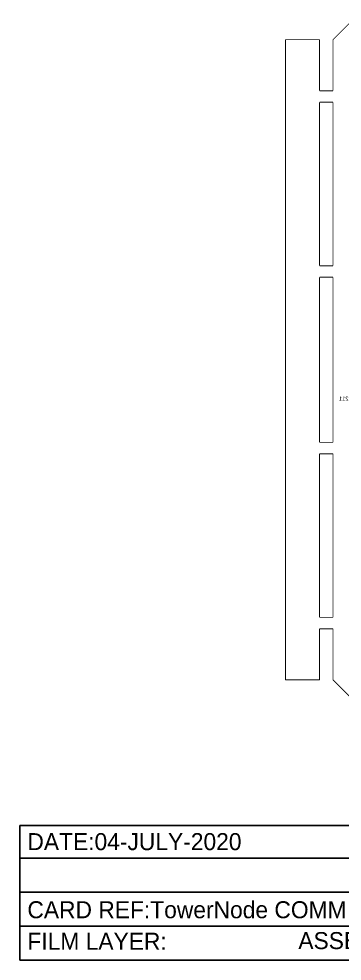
# Model space of a CAD drawing. Extents: x -47 to 97, y -39 to 102.
# Drawn here: x -46.8 to 1.4, y -38.9 to 101.7 of the extents above; entities that cross this region are included whole.
import ezdxf
from ezdxf.enums import TextEntityAlignment as Align

# ---------------------------------------------------------------- set-up
doc = ezdxf.new("R2010")
doc.units = 0
for name, color, linetype in [('BG_OUTLINE', 254, 'CONTINUOUS'), ('DF_FILM_LABEL_OUTLINE', 85, 'CONTINUOUS'), ('PG_ASSEMBLY_BOTTOM', 96, 'CONTINUOUS'), ('RD_ASSEMBLY_BOTTOM', 142, 'CONTINUOUS')]:
    doc.layers.add(name, color=color, linetype=linetype)

msp = doc.modelspace()

# ---------------------------------------------------------------- linework, layer by layer
at = {"layer": 'BG_OUTLINE', "const_width": 0.127}
for points in [[(0, 98.552), (3.048, 101.6)], [(-7.079996, 98.552), (-1.999996, 98.552)], [(-7.079996, 98.552), (-7.079996, 3.048)], [(-1.999996, 98.552), (-1.999996, 90.932)], [(0, 98.552), (0, 90.932)], [(-1.999996, 90.932), (0, 90.932)], [(-1.999996, 89.2302), (-1.999996, 64.8208)], [(-1.999996, 89.2302), (0, 89.2302)], [(0, 89.2302), (0, 64.8208)], [(-1.999996, 64.8208), (0, 64.8208)], [(-1.999996, 63.119), (-1.999996, 38.481)], [(-1.999996, 63.119), (0, 63.119)], [(0, 63.119), (0, 38.481)], [(-1.999996, 38.481), (0, 38.481)], [(-1.999996, 36.7792), (-1.999996, 12.3698)], [(-1.999996, 36.7792), (0, 36.7792)], [(0, 36.7792), (0, 12.3698)], [(-1.999996, 12.3698), (0, 12.3698)], [(-1.999996, 10.668), (-1.999996, 3.048)], [(-1.999996, 10.668), (0, 10.668)], [(0, 10.668), (0, 3.048)], [(-7.079996, 3.048), (-1.999996, 3.048)], [(3.048, 0), (0, 3.048)]]:
    msp.add_lwpolyline(points, dxfattribs=at)
at = {"layer": 'DF_FILM_LABEL_OUTLINE', "const_width": 0.254}
for points in [[(-46.674227, -18.637453), (-46.674227, -38.787527)], [(-46.674227, -18.670727), (96.962773, -18.670727)], [(-46.674227, -23.547527), (96.950073, -23.547527)], [(-46.674227, -28.627527), (96.924673, -28.627527)], [(-46.674227, -33.707527), (96.962773, -33.707527)], [(96.962773, -38.787527), (-46.674227, -38.787527)]]:
    msp.add_lwpolyline(points, dxfattribs=at)

# ---------------------------------------------------------------- texts
at = {"layer": 'DF_FILM_LABEL_OUTLINE'}
for s, p in [('DATE:04-JULY-2020', (-45.531227, -22.353727)), ('CARD REF:TowerNode COMM V1 Rev-B', (-45.531227, -32.513727)), ('FILM LAYER:', (-45.531227, -37.212727))]:
    msp.add_text(s, height=2.54, dxfattribs=at).set_placement(p)
at = {"layer": 'PG_ASSEMBLY_BOTTOM'}
msp.add_text('ASSEMBLY BOTTOM', height=2.54, dxfattribs=at).set_placement((-5.164531, -37.11763))
at = {"layer": 'RD_ASSEMBLY_BOTTOM', "text_generation_flag": 2}
msp.add_text('R211', height=0.635, dxfattribs=at).set_placement((1.909166, 44.683909), align=Align.CENTER)

doc.saveas('drawing.dxf')
